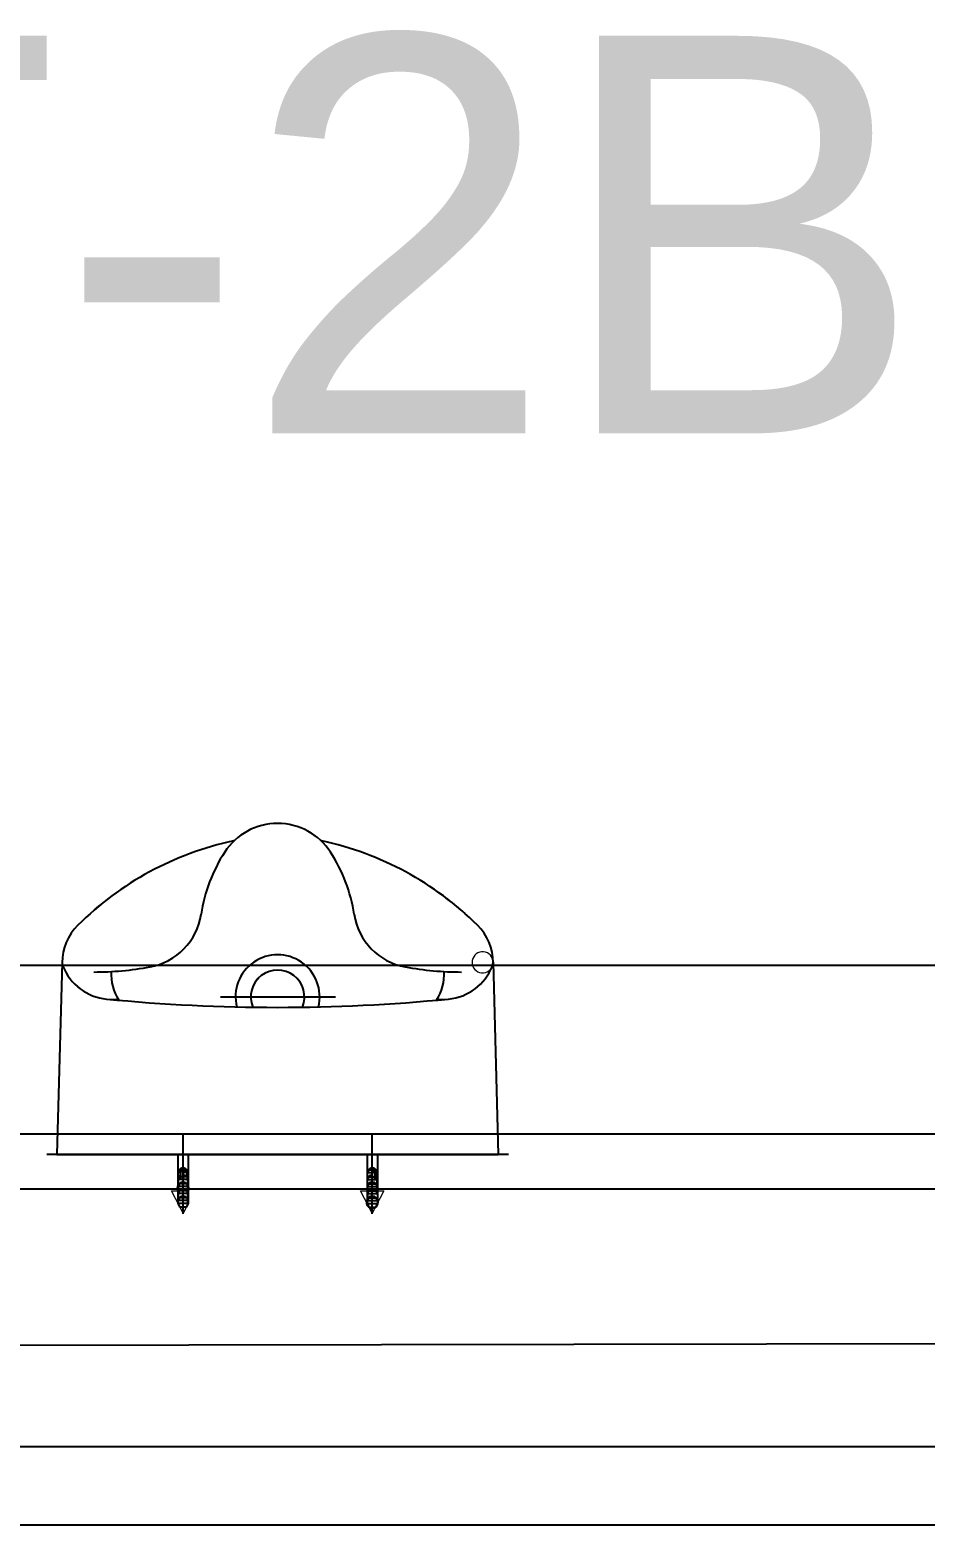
# Model space of a CAD drawing. Header units: millimetres. Extents: x 2148 to 2681, y 758 to 986.
# Drawn here: x 2531.565 to 2532.133, y 950.616 to 951.564 of the extents above; entities that cross this region are included whole.
import ezdxf

# ---------------------------------------------------------------- set-up
doc = ezdxf.new("R2010")
doc.units = ezdxf.units.MM
doc.linetypes.add('CENTER2', pattern=[28.575, 19.05, -3.175, 3.175, -3.175])
for name, color, linetype in [('0.1', 193, 'Continuous'), ('0.4', 121, 'Continuous'), ('contrucion line05', 86, 'Continuous'), ('D', 1, 'Continuous'), ('ELAYOUT', 4, 'Continuous'), ('S_GRID LINES', 252, 'Continuous'), ('TEXT', 6, 'Continuous')]:
    doc.layers.add(name, color=color, linetype=linetype)
doc.styles.add('SWISS', font='swissl.ttf')

msp = doc.modelspace()

# ---------------------------------------------------------------- linework, layer by layer
at = {"layer": '0.1'}
for p, q in [((2531.5859086, 950.9729981, 0), (2531.5826406, 950.8510831, 0)), ((2531.5859086, 950.9729981, 0), (2531.5826406, 950.8510831, 0)), ((2531.85924, 950.9729981, 0), (2531.862508, 950.8510831, 0)), ((2531.85924, 950.9729981, 0), (2531.862508, 950.8510831, 0)), ((2531.6862485, 950.9510829, 0), (2531.7591805, 950.9510829, 0)), ((2531.6862485, 950.9510829, 0), (2531.7591805, 950.9510829, 0)), ((2531.8689908, 950.8510831, 0), (2531.5761578, 950.8510831, 0)), ((2531.8689908, 950.8510831, 0), (2531.5761578, 950.8510831, 0)), ((2531.5826406, 950.8510831, 0), (2531.862508, 950.8510831, 0)), ((2531.5826406, 950.8510831, 0), (2531.862508, 950.8510831, 0))]:
    msp.add_line(p, q, dxfattribs=at)
for centre, radius, start, end in [((2531.7225743, 951.0210827, 0), 0.0399999, 32.9579081, 147.0420919), ((2531.7225743, 951.0210827, 0), 0.0399999, 32.9579081, 147.0420919), ((2531.7365977, 950.8544489, 0), 0.1999995, 102.1429334, 134.7601461), ((2531.7365977, 950.8544489, 0), 0.1999995, 102.1429334, 134.7601461), ((2531.7729184, 950.9884414, 0), 0.0999997, 147.0420919, 171.3901036), ((2531.7729184, 950.9884414, 0), 0.0999997, 147.0420919, 171.3901036), ((2531.7225743, 950.9196238, 0), 0.133333, 101.9264656, 102.1429334), ((2531.7225743, 950.9196238, 0), 0.133333, 101.9264656, 102.1429334), ((2531.7225743, 950.9196238, 0), 0.133333, 77.8570666, 78.0735344), ((2531.7225743, 950.9196238, 0), 0.133333, 77.8570666, 78.0735344), ((2531.7085509, 950.8544489, 0), 0.1999995, 45.2398539, 77.8570666), ((2531.7085509, 950.8544489, 0), 0.1999995, 45.2398539, 77.8570666), ((2531.6722302, 950.9884414, 0), 0.0999997, 8.6098964, 32.9579081), ((2531.6722302, 950.9884414, 0), 0.0999997, 8.6098964, 32.9579081), ((2531.6344965, 951.0094002, 0), 0.0399999, 280.292817, 351.3901036), ((2531.6344965, 951.0094002, 0), 0.0399999, 280.292817, 351.3901036), ((2531.8106521, 951.0094002, 0), 0.0399999, 188.6098964, 259.707183), ((2531.8106521, 951.0094002, 0), 0.0399999, 188.6098964, 259.707183), ((2531.6192412, 950.9727921, 0), 0.0333332, 134.7601461, 180), ((2531.6192412, 950.9727921, 0), 0.0333332, 134.7601461, 180), ((2531.8259074, 950.9727921, 0), 0.0333332, 0, 45.2398539), ((2531.8259074, 950.9727921, 0), 0.0333332, 0, 45.2398539), ((2531.7225743, 950.9510829, 0), 0.0266666, 346.1859408, 193.8140592), ((2531.7225743, 950.9510829, 0), 0.0266666, 346.1859408, 193.8140592), ((2531.5925752, 950.9729569, 0), 0.0066666, 179.6458022, 201.7947487), ((2531.5925752, 950.9729569, 0), 0.0066666, 179.6458022, 201.7947487), ((2531.6173356, 950.9828578, 0), 0.0333332, 201.7947487, 264.4420804), ((2531.6173356, 950.9828578, 0), 0.0333332, 201.7947487, 264.4420804), ((2531.6059079, 951.166825, 0), 0.1999995, 270, 280.292817), ((2531.6059079, 951.166825, 0), 0.1999995, 270, 280.292817), ((2531.6469675, 950.965355, 0), 0.0299999, 176.5994621, 213.1383205), ((2531.6469675, 950.965355, 0), 0.0299999, 176.5994621, 213.1383205), ((2531.7225743, 950.9510829, 0), 0.017, 337.3130539, 202.6869461), ((2531.7225743, 950.9510829, 0), 0.017, 337.3130539, 202.6869461), ((2531.8392407, 951.166825, 0), 0.1999995, 259.707183, 270), ((2531.8392407, 951.166825, 0), 0.1999995, 259.707183, 270), ((2531.7981811, 950.965355, 0), 0.0299999, 326.8616795, 3.4005379), ((2531.7981811, 950.965355, 0), 0.0299999, 326.8616795, 3.4005379), ((2531.827813, 950.9828578, 0), 0.0333332, 275.5579196, 338.2052513), ((2531.827813, 950.9828578, 0), 0.0333332, 275.5579196, 338.2052513), ((2531.8525735, 950.9729569, 0), 0.0066666, 338.2052513, 0.3541978), ((2531.8525735, 950.9729569, 0), 0.0066666, 338.2052513, 0.3541978), ((2531.7225743, 952.0643431, 0), 1.1199269, 264.4420804, 275.5579196), ((2531.7225743, 952.0643431, 0), 1.1199269, 264.4420804, 275.5579196)]:
    msp.add_arc(centre, radius, start, end, dxfattribs=at)
at = {"layer": '0.4', "color": 193, "lineweight": 0, "ltscale": 0.5}
for p, q in [((2531.5826406, 950.8510831, 0), (2531.5859086, 950.9729981, 0)), ((2531.5826406, 950.8510831, 0), (2531.5859086, 950.9729981, 0)), ((2531.85924, 950.9729981, 0), (2531.862508, 950.8510831, 0)), ((2531.85924, 950.9729981, 0), (2531.862508, 950.8510831, 0)), ((2531.7395743, 950.9510829, 0), (2531.7055744, 950.9510829, 0)), ((2531.7395743, 950.9510829, 0), (2531.7055744, 950.9510829, 0)), ((2531.6593337, 950.8510831, 0), (2531.5826406, 950.8510831, 0)), ((2531.6593337, 950.8510831, 0), (2531.5826406, 950.8510831, 0)), ((2531.7793334, 950.8510831, 0), (2531.6625745, 950.8510831, 0)), ((2531.7793334, 950.8510831, 0), (2531.6625745, 950.8510831, 0)), ((2531.862508, 950.8510831, 0), (2531.7793334, 950.8510831, 0)), ((2531.862508, 950.8510831, 0), (2531.7793334, 950.8510831, 0))]:
    msp.add_line(p, q, dxfattribs=at)
at = {"layer": '0.4', "color": 86, "lineweight": 0, "ltscale": 0.5}
for p, q in [((2531.6593337, 950.8317706, 0), (2531.6593337, 950.8510831, 0)), ((2531.6593337, 950.8317706, 0), (2531.6593337, 950.8510831, 0)), ((2531.6625745, 950.8510831, 0), (2531.6625745, 950.8334906, 0)), ((2531.6625745, 950.8510831, 0), (2531.6625745, 950.8334906, 0)), ((2531.7793334, 950.8510831, 0), (2531.7793334, 950.8412683, 0)), ((2531.7793334, 950.8228817, 0), (2531.7793334, 950.8510831, 0)), ((2531.7793334, 950.8510831, 0), (2531.7793334, 950.8412683, 0)), ((2531.7793334, 950.8228817, 0), (2531.7793334, 950.8510831, 0)), ((2531.6625745, 950.8423794, 0), (2531.6625745, 950.8412683, 0)), ((2531.6625745, 950.8423794, 0), (2531.6625745, 950.8412683, 0)), ((2531.7841482, 950.841989, 0), (2531.7841482, 950.8412683, 0)), ((2531.7841482, 950.841989, 0), (2531.7841482, 950.8412683, 0)), ((2531.659843, 950.8323795, 0), (2531.659843, 950.8412683, 0)), ((2531.659843, 950.8412683, 0), (2531.6653059, 950.8412683, 0)), ((2531.659843, 950.8323795, 0), (2531.659843, 950.8412683, 0)), ((2531.659843, 950.8412683, 0), (2531.6653059, 950.8412683, 0)), ((2531.659843, 950.8218239, 0), (2531.659843, 950.8323795, 0)), ((2531.6600745, 950.8323795, 0), (2531.659843, 950.8323795, 0)), ((2531.659843, 950.8323795, 0), (2531.659843, 950.8307128, 0)), ((2531.659843, 950.8218239, 0), (2531.659843, 950.8323795, 0)), ((2531.6600745, 950.8323795, 0), (2531.659843, 950.8323795, 0)), ((2531.659843, 950.8323795, 0), (2531.659843, 950.8307128, 0)), ((2531.6600745, 950.8307128, 0), (2531.6600745, 950.8323795, 0)), ((2531.6600745, 950.8307128, 0), (2531.6600745, 950.8323795, 0)), ((2531.6625745, 950.8412683, 0), (2531.6650745, 950.8412683, 0)), ((2531.6625745, 950.8412683, 0), (2531.6650745, 950.8412683, 0)), ((2531.6653059, 950.8405295, 0), (2531.6625745, 950.8405295, 0)), ((2531.6625745, 950.8405295, 0), (2531.6625745, 950.8351572, 0)), ((2531.6653059, 950.8405295, 0), (2531.6625745, 950.8405295, 0)), ((2531.6625745, 950.8405295, 0), (2531.6625745, 950.8351572, 0)), ((2531.6650745, 950.8396017, 0), (2531.6625745, 950.8396017, 0)), ((2531.6625745, 950.8396017, 0), (2531.6625745, 950.837935, 0)), ((2531.6650745, 950.8396017, 0), (2531.6625745, 950.8396017, 0)), ((2531.6625745, 950.8396017, 0), (2531.6625745, 950.837935, 0)), ((2531.6625745, 950.837935, 0), (2531.6625745, 950.8368239, 0)), ((2531.6625745, 950.837935, 0), (2531.6625745, 950.8368239, 0)), ((2531.6625745, 950.8368239, 0), (2531.6653059, 950.8368239, 0)), ((2531.6625745, 950.8368239, 0), (2531.6653059, 950.8368239, 0)), ((2531.6625745, 950.8351572, 0), (2531.6653059, 950.8351572, 0)), ((2531.6625745, 950.8351572, 0), (2531.6653059, 950.8351572, 0)), ((2531.6650745, 950.8370323, 0), (2531.6650745, 950.8396017, 0)), ((2531.6650745, 950.8370323, 0), (2531.6650745, 950.8396017, 0)), ((2531.6653059, 950.8412683, 0), (2531.6653059, 950.8218239, 0)), ((2531.6653059, 950.8412683, 0), (2531.6653059, 950.8218239, 0)), ((2531.6653059, 950.8351572, 0), (2531.6653059, 950.8405295, 0)), ((2531.6653059, 950.8351572, 0), (2531.6653059, 950.8405295, 0)), ((2531.6658904, 950.8396017, 0), (2531.6658152, 950.8396017, 0)), ((2531.6658152, 950.8396017, 0), (2531.6658152, 950.8380941, 0)), ((2531.6658904, 950.8396017, 0), (2531.6658152, 950.8396017, 0)), ((2531.6658152, 950.8396017, 0), (2531.6658152, 950.8380941, 0)), ((2531.7793334, 950.8412683, 0), (2531.7800742, 950.8412683, 0)), ((2531.7793334, 950.8412683, 0), (2531.7800742, 950.8412683, 0)), ((2531.7798427, 950.827935, 0), (2531.7798427, 950.8368239, 0)), ((2531.7798427, 950.8368239, 0), (2531.7825742, 950.8368239, 0)), ((2531.7798427, 950.827935, 0), (2531.7798427, 950.8368239, 0)), ((2531.7798427, 950.8368239, 0), (2531.7825742, 950.8368239, 0)), ((2531.7800742, 950.8412683, 0), (2531.7800742, 950.8396017, 0)), ((2531.7800742, 950.8412683, 0), (2531.7800742, 950.8396017, 0)), ((2531.7800742, 950.8396017, 0), (2531.7853056, 950.8396017, 0)), ((2531.7800742, 950.8396017, 0), (2531.7853056, 950.8396017, 0)), ((2531.7825742, 950.8405295, 0), (2531.7850742, 950.8405295, 0)), ((2531.7841482, 950.8405295, 0), (2531.7825742, 950.8405295, 0)), ((2531.7825742, 950.8405295, 0), (2531.7825742, 950.8396017, 0)), ((2531.7825742, 950.8396017, 0), (2531.7825742, 950.8405295, 0)), ((2531.7825742, 950.8405295, 0), (2531.7850742, 950.8405295, 0)), ((2531.7841482, 950.8405295, 0), (2531.7825742, 950.8405295, 0)), ((2531.7825742, 950.8405295, 0), (2531.7825742, 950.8396017, 0)), ((2531.7825742, 950.8396017, 0), (2531.7825742, 950.8405295, 0)), ((2531.7825742, 950.8368239, 0), (2531.7825742, 950.827935, 0)), ((2531.7825742, 950.8368239, 0), (2531.7825742, 950.827935, 0)), ((2531.7841482, 950.8412683, 0), (2531.7850742, 950.8412683, 0)), ((2531.7850742, 950.8412683, 0), (2531.7841482, 950.8412683, 0)), ((2531.7841482, 950.8412683, 0), (2531.7841482, 950.8405295, 0)), ((2531.7841482, 950.8412683, 0), (2531.7850742, 950.8412683, 0)), ((2531.7850742, 950.8412683, 0), (2531.7841482, 950.8412683, 0)), ((2531.7841482, 950.8412683, 0), (2531.7841482, 950.8405295, 0)), ((2531.7850742, 950.8405295, 0), (2531.7850742, 950.8412683, 0)), ((2531.7850742, 950.8405295, 0), (2531.7850742, 950.8412683, 0)), ((2531.7853056, 950.8396017, 0), (2531.7853056, 950.8262684, 0)), ((2531.7853056, 950.8396017, 0), (2531.7853056, 950.8262684, 0)), ((2531.7853056, 950.8323795, 0), (2531.7853056, 950.8312201, 0)), ((2531.7861257, 950.8323795, 0), (2531.7853056, 950.8323795, 0)), ((2531.7853056, 950.8323795, 0), (2531.7853056, 950.8312201, 0)), ((2531.7853056, 950.8323795, 0), (2531.7853056, 950.8312201, 0)), ((2531.7861257, 950.8323795, 0), (2531.7853056, 950.8323795, 0)), ((2531.7853056, 950.8323795, 0), (2531.7853056, 950.8312201, 0)), ((2531.7858901, 950.8396017, 0), (2531.7858149, 950.8396017, 0)), ((2531.7858149, 950.8396017, 0), (2531.7858149, 950.8380941, 0)), ((2531.7858901, 950.8396017, 0), (2531.7858149, 950.8396017, 0)), ((2531.7858149, 950.8396017, 0), (2531.7858149, 950.8380941, 0)), ((2531.6625745, 950.8137499, 0), (2531.6551864, 950.827935, 0)), ((2531.6551864, 950.827935, 0), (2531.6590229, 950.827935, 0)), ((2531.6625745, 950.8137499, 0), (2531.6551864, 950.827935, 0)), ((2531.6551864, 950.827935, 0), (2531.6590229, 950.827935, 0)), ((2531.659843, 950.8307128, 0), (2531.6600745, 950.8307128, 0)), ((2531.659843, 950.8307128, 0), (2531.6600745, 950.8307128, 0)), ((2531.6653059, 950.8267757, 0), (2531.6653059, 950.8199721, 0)), ((2531.6653059, 950.8267757, 0), (2531.6653059, 950.8199721, 0)), ((2531.6653059, 950.8234906, 0), (2531.6653059, 950.8223313, 0)), ((2531.6653059, 950.8234906, 0), (2531.6653059, 950.8223313, 0)), ((2531.7825742, 950.8137499, 0), (2531.7751861, 950.827935, 0)), ((2531.7751861, 950.827935, 0), (2531.7798427, 950.827935, 0)), ((2531.7825742, 950.8137499, 0), (2531.7751861, 950.827935, 0)), ((2531.7751861, 950.827935, 0), (2531.7798427, 950.827935, 0)), ((2531.7853056, 950.8262684, 0), (2531.7798427, 950.8262684, 0)), ((2531.7798427, 950.8262684, 0), (2531.7798427, 950.8234906, 0)), ((2531.7853056, 950.8262684, 0), (2531.7798427, 950.8262684, 0)), ((2531.7798427, 950.8262684, 0), (2531.7798427, 950.8234906, 0)), ((2531.7825742, 950.827935, 0), (2531.7899623, 950.827935, 0)), ((2531.7899623, 950.827935, 0), (2531.7825742, 950.8137499, 0)), ((2531.7825742, 950.827935, 0), (2531.7899623, 950.827935, 0)), ((2531.7899623, 950.827935, 0), (2531.7825742, 950.8137499, 0)), ((2531.7853056, 950.8234906, 0), (2531.7825742, 950.8234906, 0)), ((2531.7825742, 950.8234906, 0), (2531.7825742, 950.8218239, 0)), ((2531.7853056, 950.8234906, 0), (2531.7825742, 950.8234906, 0)), ((2531.7825742, 950.8234906, 0), (2531.7825742, 950.8218239, 0)), ((2531.7853056, 950.8223313, 0), (2531.7853056, 950.8234906, 0)), ((2531.7853056, 950.8223313, 0), (2531.7853056, 950.8234906, 0)), ((2531.6653059, 950.8218239, 0), (2531.659843, 950.8218239, 0)), ((2531.6653059, 950.8218239, 0), (2531.659843, 950.8218239, 0)), ((2531.6658152, 950.8199721, 0), (2531.6625745, 950.8137499, 0)), ((2531.6658152, 950.8199721, 0), (2531.6625745, 950.8137499, 0)), ((2531.6653059, 950.8199721, 0), (2531.6658152, 950.8199721, 0)), ((2531.6653059, 950.8199721, 0), (2531.6658152, 950.8199721, 0)), ((2531.7825742, 950.8218239, 0), (2531.7846624, 950.8218239, 0)), ((2531.7825742, 950.8218239, 0), (2531.7846624, 950.8218239, 0))]:
    msp.add_line(p, q, dxfattribs=at)
at = {"layer": '0.4', "color": 193, "lineweight": 0, "ltscale": 0.5}
for centre, radius, start, end in [((2531.7225743, 951.0210827, 0), 0.0399999, 46.4614206, 133.5385794), ((2531.7225743, 951.0210827, 0), 0.0399999, 46.4614206, 133.5385794), ((2531.7365977, 950.8544489, 0), 0.1999995, 101.9984735, 134.7601461), ((2531.7365977, 950.8544489, 0), 0.1999995, 101.9984735, 134.7601461), ((2531.7085509, 950.8544489, 0), 0.1999995, 45.2398539, 78.0015265), ((2531.7085509, 950.8544489, 0), 0.1999995, 45.2398539, 78.0015265), ((2531.6192412, 950.9727921, 0), 0.0333332, 134.7601461, 179.6458022), ((2531.6192412, 950.9727921, 0), 0.0333332, 134.7601461, 179.6458022), ((2531.8259074, 950.9727921, 0), 0.0333332, 0.3541978, 45.2398539), ((2531.8259074, 950.9727921, 0), 0.0333332, 0.3541978, 45.2398539), ((2531.7225743, 950.9510829, 0), 0.0266666, 346.1859408, 193.8140592), ((2531.7225743, 950.9510829, 0), 0.0266666, 346.1859408, 193.8140592), ((2531.8525735, 950.9729569, 0), 0.0066666, 0, 338.2052513), ((2531.8525735, 950.9729569, 0), 0.0066666, 0, 338.2052513), ((2531.5925752, 950.9729569, 0), 0.0066666, 179.6458022, 201.7947487), ((2531.5925752, 950.9729569, 0), 0.0066666, 179.6458022, 201.7947487), ((2531.5925752, 950.9729569, 0), 0.0066666, 179.6458022, 201.7947487), ((2531.5925752, 950.9729569, 0), 0.0066666, 179.6458022, 201.7947487), ((2531.6173356, 950.9828578, 0), 0.0333332, 201.7947487, 276.8931763), ((2531.6173356, 950.9828578, 0), 0.0333332, 201.7947487, 264.4420804), ((2531.6173356, 950.9828578, 0), 0.0333332, 201.7947487, 276.8931763), ((2531.6173356, 950.9828578, 0), 0.0333332, 201.7947487, 264.4420804), ((2531.7225743, 950.9510829, 0), 0.017, 0, 180), ((2531.7225743, 950.9510829, 0), 0.017, 0, 180), ((2531.827813, 950.9828578, 0), 0.0333332, 263.1068237, 338.2052513), ((2531.827813, 950.9828578, 0), 0.0333332, 263.1068237, 338.2052513), ((2531.827813, 950.9828578, 0), 0.0333332, 275.5579196, 338.2052513), ((2531.827813, 950.9828578, 0), 0.0333332, 275.5579196, 338.2052513), ((2531.8525735, 950.9729569, 0), 0.0066666, 338.2052513, 0), ((2531.8525735, 950.9729569, 0), 0.0066666, 338.2052513, 0), ((2531.7225743, 952.0643431, 0), 1.1199269, 264.4420804, 275.5579196), ((2531.7225743, 952.0643431, 0), 1.1199269, 264.4420804, 275.5579196), ((2531.6469675, 950.965355, 0), 0.0299999, 211.3089606, 213.1383205), ((2531.6469675, 950.965355, 0), 0.0299999, 211.3089606, 213.1383205), ((2531.7225743, 952.0643431, 0), 1.1199269, 264.8397862, 268.6750716), ((2531.7225743, 952.0643431, 0), 1.1199269, 264.8397862, 268.6750716), ((2531.7225743, 952.0643431, 0), 1.1199269, 271.3249284, 275.1602138), ((2531.7225743, 952.0643431, 0), 1.1199269, 271.3249284, 275.1602138), ((2531.7981811, 950.965355, 0), 0.0299999, 326.8616795, 328.6910394), ((2531.7981811, 950.965355, 0), 0.0299999, 326.8616795, 328.6910394)]:
    msp.add_arc(centre, radius, start, end, dxfattribs=at)
at = {"layer": '0.4', "color": 86, "lineweight": 0, "ltscale": 0.5}
for centre, radius, start, end in [((2531.6625745, 950.8390114, 0), 0.003368, 42.0750221, 90), ((2531.6625745, 950.8390114, 0), 0.003368, 42.0750221, 90), ((2531.7825742, 950.8390114, 0), 0.003368, 42.0750221, 62.1373275), ((2531.7825742, 950.8390114, 0), 0.003368, 42.0750221, 62.1373275), ((2531.6625745, 950.834022, 0), 0.003913, 50.2904735, 90), ((2531.6625745, 950.834022, 0), 0.003913, 45.7290162, 90), ((2531.6625745, 950.834022, 0), 0.003913, 50.2904735, 90), ((2531.6625745, 950.834022, 0), 0.003913, 45.7290162, 90), ((2531.6625745, 950.8295776, 0), 0.003913, 314.2709838, 90), ((2531.6625745, 950.8295776, 0), 0.003913, 314.2709838, 90), ((2531.6625745, 950.8390114, 0), 0.003368, 344.1960695, 10.0936569), ((2531.6625745, 950.8390114, 0), 0.003368, 344.1960695, 10.0936569), ((2531.7825742, 950.8295776, 0), 0.003913, 34.6044254, 45.7290162), ((2531.7825742, 950.834022, 0), 0.003913, 314.2709838, 335.1800397), ((2531.7825742, 950.8295776, 0), 0.003913, 34.6044254, 45.7290162), ((2531.7825742, 950.834022, 0), 0.003913, 314.2709838, 335.1800397), ((2531.7825742, 950.8390114, 0), 0.003368, 344.1960695, 10.0936569), ((2531.7825742, 950.8390114, 0), 0.003368, 344.1960695, 10.0936569), ((2531.6625745, 950.8295776, 0), 0.003913, 145.9140896, 204.8199603), ((2531.6625745, 950.8295776, 0), 0.003913, 145.9140896, 204.8199603), ((2531.6625745, 950.8206887, 0), 0.003913, 34.6044254, 45.7290162), ((2531.6625745, 950.8206887, 0), 0.003913, 34.6044254, 45.7290162), ((2531.6625745, 950.8251332, 0), 0.003913, 314.2709838, 325.3955746), ((2531.6625745, 950.8251332, 0), 0.003913, 314.2709838, 325.3955746), ((2531.7825742, 950.8206887, 0), 0.003913, 145.9140896, 134.2709838), ((2531.7825742, 950.8206887, 0), 0.003913, 145.9140896, 134.2709838), ((2531.7825742, 950.834022, 0), 0.003913, 314.2709838, 325.3955746), ((2531.7825742, 950.834022, 0), 0.003913, 314.2709838, 325.3955746), ((2531.7825742, 950.8251332, 0), 0.003913, 302.2531169, 314.2709838), ((2531.7825742, 950.8251332, 0), 0.003913, 302.2531169, 314.2709838)]:
    msp.add_arc(centre, radius, start, end, dxfattribs=at)
at = {"layer": 'contrucion line05', "ltscale": 0.5}
for p, q in [((2531.6625745, 950.8365206, 0), (2531.6625745, 950.8646676, 0)), ((2531.6625745, 950.813368, 0), (2531.6625745, 950.8646676, 0)), ((2531.6625745, 950.813368, 0), (2531.6625745, 950.8646676, 0)), ((2531.6625745, 950.8365206, 0), (2531.6625745, 950.8646676, 0)), ((2531.6625745, 950.813368, 0), (2531.6625745, 950.8646676, 0)), ((2531.6625745, 950.813368, 0), (2531.6625745, 950.8646676, 0)), ((2531.7825742, 950.813368, 0), (2531.7825742, 950.8646676, 0)), ((2531.7825742, 950.813368, 0), (2531.7825742, 950.8646676, 0)), ((2531.7825742, 950.813368, 0), (2531.7825742, 950.8646676, 0)), ((2531.7825742, 950.813368, 0), (2531.7825742, 950.8646676, 0)), ((2531.6593337, 950.8510831, 0), (2531.6593337, 950.8199721, 0)), ((2531.6593337, 950.8510831, 0), (2531.6593337, 950.8199721, 0)), ((2531.6658152, 950.8510831, 0), (2531.6658152, 950.8199721, 0)), ((2531.6658152, 950.8510831, 0), (2531.6658152, 950.8199721, 0)), ((2531.7793334, 950.8510831, 0), (2531.7793334, 950.8199721, 0)), ((2531.7793334, 950.8510831, 0), (2531.7793334, 950.8199721, 0)), ((2531.7858149, 950.8510831, 0), (2531.7858149, 950.8199721, 0)), ((2531.7858149, 950.8510831, 0), (2531.7858149, 950.8199721, 0)), ((2531.659843, 950.8368239, 0), (2531.659843, 950.8351572, 0)), ((2531.6653059, 950.8368239, 0), (2531.659843, 950.8368239, 0)), ((2531.659843, 950.8368239, 0), (2531.659843, 950.8351572, 0)), ((2531.6653059, 950.8368239, 0), (2531.659843, 950.8368239, 0)), ((2531.6653059, 950.8351572, 0), (2531.659843, 950.8351572, 0)), ((2531.6653059, 950.8351572, 0), (2531.659843, 950.8351572, 0)), ((2531.6653059, 950.8323795, 0), (2531.659843, 950.8323795, 0)), ((2531.659843, 950.8323795, 0), (2531.659843, 950.8307128, 0)), ((2531.6653059, 950.8323795, 0), (2531.659843, 950.8323795, 0)), ((2531.659843, 950.8323795, 0), (2531.659843, 950.8307128, 0)), ((2531.6600745, 950.8412683, 0), (2531.6600745, 950.8396017, 0)), ((2531.6625745, 950.8412683, 0), (2531.6600745, 950.8412683, 0)), ((2531.6600745, 950.8412683, 0), (2531.6600745, 950.8396017, 0)), ((2531.6625745, 950.8412683, 0), (2531.6600745, 950.8412683, 0)), ((2531.6610004, 950.8396017, 0), (2531.6600745, 950.8396017, 0)), ((2531.6610004, 950.8396017, 0), (2531.6600745, 950.8396017, 0)), ((2531.6610004, 950.8405295, 0), (2531.6610004, 950.8351572, 0)), ((2531.6610004, 950.8405295, 0), (2531.6625745, 950.8405295, 0)), ((2531.6610004, 950.8405295, 0), (2531.6610004, 950.8351572, 0)), ((2531.6610004, 950.8405295, 0), (2531.6625745, 950.8405295, 0)), ((2531.6650745, 950.8412683, 0), (2531.6625745, 950.8412683, 0)), ((2531.6650745, 950.8412683, 0), (2531.6625745, 950.8412683, 0)), ((2531.6625745, 950.8405295, 0), (2531.6625745, 950.8351572, 0)), ((2531.6625745, 950.8405295, 0), (2531.6625745, 950.8351572, 0)), ((2531.6625745, 950.8405295, 0), (2531.6625745, 950.8351572, 0)), ((2531.6625745, 950.8405295, 0), (2531.6625745, 950.8351572, 0)), ((2531.6650745, 950.8396017, 0), (2531.6625745, 950.8396017, 0)), ((2531.6650745, 950.8396017, 0), (2531.6625745, 950.8396017, 0)), ((2531.6650745, 950.8412683, 0), (2531.6650745, 950.8396017, 0)), ((2531.6650745, 950.8412683, 0), (2531.6650745, 950.8396017, 0)), ((2531.6653059, 950.8368239, 0), (2531.6653059, 950.8351572, 0)), ((2531.6653059, 950.8368239, 0), (2531.6653059, 950.8351572, 0)), ((2531.6653059, 950.8323795, 0), (2531.6653059, 950.8307128, 0)), ((2531.6653059, 950.8323795, 0), (2531.6653059, 950.8307128, 0)), ((2531.7798427, 950.8368239, 0), (2531.7853056, 950.8368239, 0)), ((2531.7798427, 950.8368239, 0), (2531.7798427, 950.8351572, 0)), ((2531.7798427, 950.8368239, 0), (2531.7853056, 950.8368239, 0)), ((2531.7798427, 950.8368239, 0), (2531.7798427, 950.8351572, 0)), ((2531.7798427, 950.8351572, 0), (2531.7853056, 950.8351572, 0)), ((2531.7798427, 950.8351572, 0), (2531.7853056, 950.8351572, 0)), ((2531.7798427, 950.8323795, 0), (2531.7798427, 950.8307128, 0)), ((2531.7798427, 950.8323795, 0), (2531.7853056, 950.8323795, 0)), ((2531.7798427, 950.8323795, 0), (2531.7798427, 950.8307128, 0)), ((2531.7798427, 950.8323795, 0), (2531.7853056, 950.8323795, 0)), ((2531.7800742, 950.8412683, 0), (2531.7825742, 950.8412683, 0)), ((2531.7800742, 950.8412683, 0), (2531.7800742, 950.8396017, 0)), ((2531.7800742, 950.8412683, 0), (2531.7825742, 950.8412683, 0)), ((2531.7800742, 950.8412683, 0), (2531.7800742, 950.8396017, 0)), ((2531.7800742, 950.8396017, 0), (2531.7825742, 950.8396017, 0)), ((2531.7800742, 950.8396017, 0), (2531.7825742, 950.8396017, 0)), ((2531.7825742, 950.8412683, 0), (2531.7850742, 950.8412683, 0)), ((2531.7825742, 950.8412683, 0), (2531.7850742, 950.8412683, 0)), ((2531.7841482, 950.8405295, 0), (2531.7825742, 950.8405295, 0)), ((2531.7825742, 950.8405295, 0), (2531.7825742, 950.8351572, 0)), ((2531.7825742, 950.8405295, 0), (2531.7825742, 950.8351572, 0)), ((2531.7841482, 950.8405295, 0), (2531.7825742, 950.8405295, 0)), ((2531.7825742, 950.8405295, 0), (2531.7825742, 950.8351572, 0)), ((2531.7825742, 950.8405295, 0), (2531.7825742, 950.8351572, 0)), ((2531.7841482, 950.8405295, 0), (2531.7841482, 950.8351572, 0)), ((2531.7841482, 950.8405295, 0), (2531.7841482, 950.8351572, 0)), ((2531.7841482, 950.8396017, 0), (2531.7850742, 950.8396017, 0)), ((2531.7841482, 950.8396017, 0), (2531.7850742, 950.8396017, 0)), ((2531.7850742, 950.8412683, 0), (2531.7850742, 950.8396017, 0)), ((2531.7850742, 950.8412683, 0), (2531.7850742, 950.8396017, 0)), ((2531.7853056, 950.8368239, 0), (2531.7853056, 950.8351572, 0)), ((2531.7853056, 950.8368239, 0), (2531.7853056, 950.8351572, 0)), ((2531.7853056, 950.8323795, 0), (2531.7853056, 950.8307128, 0)), ((2531.7853056, 950.8323795, 0), (2531.7853056, 950.8307128, 0)), ((2531.6653059, 950.8307128, 0), (2531.659843, 950.8307128, 0)), ((2531.6653059, 950.8307128, 0), (2531.659843, 950.8307128, 0)), ((2531.6653059, 950.827935, 0), (2531.659843, 950.827935, 0)), ((2531.659843, 950.827935, 0), (2531.659843, 950.8262684, 0)), ((2531.6653059, 950.827935, 0), (2531.659843, 950.827935, 0)), ((2531.659843, 950.827935, 0), (2531.659843, 950.8262684, 0)), ((2531.6653059, 950.8262684, 0), (2531.659843, 950.8262684, 0)), ((2531.6653059, 950.8262684, 0), (2531.659843, 950.8262684, 0)), ((2531.6653059, 950.8234906, 0), (2531.659843, 950.8234906, 0)), ((2531.659843, 950.8234906, 0), (2531.659843, 950.8218239, 0)), ((2531.6653059, 950.8234906, 0), (2531.659843, 950.8234906, 0)), ((2531.659843, 950.8234906, 0), (2531.659843, 950.8218239, 0)), ((2531.6653059, 950.827935, 0), (2531.6653059, 950.8262684, 0)), ((2531.6653059, 950.827935, 0), (2531.6653059, 950.8262684, 0)), ((2531.6653059, 950.8234906, 0), (2531.6653059, 950.8218239, 0)), ((2531.6653059, 950.8234906, 0), (2531.6653059, 950.8218239, 0)), ((2531.7798427, 950.8307128, 0), (2531.7853056, 950.8307128, 0)), ((2531.7798427, 950.8307128, 0), (2531.7853056, 950.8307128, 0)), ((2531.7798427, 950.827935, 0), (2531.7798427, 950.8262684, 0)), ((2531.7798427, 950.827935, 0), (2531.7853056, 950.827935, 0)), ((2531.7798427, 950.827935, 0), (2531.7798427, 950.8262684, 0)), ((2531.7798427, 950.827935, 0), (2531.7853056, 950.827935, 0)), ((2531.7798427, 950.8262684, 0), (2531.7853056, 950.8262684, 0)), ((2531.7798427, 950.8262684, 0), (2531.7853056, 950.8262684, 0)), ((2531.7798427, 950.8234906, 0), (2531.7798427, 950.8218239, 0)), ((2531.7798427, 950.8234906, 0), (2531.7853056, 950.8234906, 0)), ((2531.7798427, 950.8234906, 0), (2531.7798427, 950.8218239, 0)), ((2531.7798427, 950.8234906, 0), (2531.7853056, 950.8234906, 0)), ((2531.7853056, 950.827935, 0), (2531.7853056, 950.8262684, 0)), ((2531.7853056, 950.827935, 0), (2531.7853056, 950.8262684, 0)), ((2531.7853056, 950.8234906, 0), (2531.7853056, 950.8218239, 0)), ((2531.7853056, 950.8234906, 0), (2531.7853056, 950.8218239, 0)), ((2531.6658152, 950.8199721, 0), (2531.6593337, 950.8199721, 0)), ((2531.6593337, 950.8199721, 0), (2531.6604911, 950.8177499, 0)), ((2531.6658152, 950.8199721, 0), (2531.6593337, 950.8199721, 0)), ((2531.6593337, 950.8199721, 0), (2531.6604911, 950.8177499, 0)), ((2531.6653059, 950.8218239, 0), (2531.659843, 950.8218239, 0)), ((2531.6653059, 950.8218239, 0), (2531.659843, 950.8218239, 0)), ((2531.6646578, 950.8177499, 0), (2531.6604911, 950.8177499, 0)), ((2531.6646578, 950.8177499, 0), (2531.6604911, 950.8177499, 0)), ((2531.6658152, 950.8199721, 0), (2531.6646578, 950.8177499, 0)), ((2531.6658152, 950.8199721, 0), (2531.6646578, 950.8177499, 0)), ((2531.7793334, 950.8199721, 0), (2531.7804908, 950.8177499, 0)), ((2531.7793334, 950.8199721, 0), (2531.7858149, 950.8199721, 0)), ((2531.7793334, 950.8199721, 0), (2531.7804908, 950.8177499, 0)), ((2531.7793334, 950.8199721, 0), (2531.7858149, 950.8199721, 0)), ((2531.7798427, 950.8218239, 0), (2531.7853056, 950.8218239, 0)), ((2531.7798427, 950.8218239, 0), (2531.7853056, 950.8218239, 0)), ((2531.7804908, 950.8177499, 0), (2531.7846575, 950.8177499, 0)), ((2531.7804908, 950.8177499, 0), (2531.7846575, 950.8177499, 0)), ((2531.7858149, 950.8199721, 0), (2531.7846575, 950.8177499, 0)), ((2531.7858149, 950.8199721, 0), (2531.7846575, 950.8177499, 0))]:
    msp.add_line(p, q, dxfattribs=at)
for centre, radius, start, end in [((2531.6625745, 950.8390114, 0), 0.003368, 90, 137.9249779), ((2531.6625745, 950.8390114, 0), 0.003368, 90, 137.9249779), ((2531.6625745, 950.8390114, 0), 0.003368, 42.0750221, 90), ((2531.6625745, 950.8390114, 0), 0.003368, 42.0750221, 90), ((2531.7825742, 950.8390114, 0), 0.003368, 90, 137.9249779), ((2531.7825742, 950.8390114, 0), 0.003368, 90, 137.9249779), ((2531.7825742, 950.8390114, 0), 0.003368, 42.0750221, 90), ((2531.7825742, 950.8390114, 0), 0.003368, 42.0750221, 90), ((2531.6625745, 950.834022, 0), 0.003913, 113.7200192, 134.2709838), ((2531.6625745, 950.834022, 0), 0.003913, 113.7200192, 134.2709838), ((2531.6625745, 950.8295776, 0), 0.003913, 45.7290162, 134.2709838), ((2531.6625745, 950.8295776, 0), 0.003913, 45.7290162, 134.2709838), ((2531.6625745, 950.834022, 0), 0.003913, 45.7290162, 90), ((2531.6625745, 950.834022, 0), 0.003913, 45.7290162, 90), ((2531.7825742, 950.834022, 0), 0.003913, 90, 134.2709838), ((2531.7825742, 950.834022, 0), 0.003913, 90, 134.2709838), ((2531.7825742, 950.8295776, 0), 0.003913, 45.7290162, 134.2709838), ((2531.7825742, 950.8295776, 0), 0.003913, 45.7290162, 134.2709838), ((2531.7825742, 950.834022, 0), 0.003913, 45.7290162, 66.2799808), ((2531.7825742, 950.834022, 0), 0.003913, 45.7290162, 66.2799808), ((2531.6625745, 950.8251332, 0), 0.003913, 45.7290162, 134.2709838), ((2531.6625745, 950.8251332, 0), 0.003913, 45.7290162, 134.2709838), ((2531.6625745, 950.8206887, 0), 0.003913, 45.7290162, 134.2709838), ((2531.6625745, 950.8206887, 0), 0.003913, 45.7290162, 134.2709838), ((2531.7825742, 950.8251332, 0), 0.003913, 45.7290162, 134.2709838), ((2531.7825742, 950.8251332, 0), 0.003913, 45.7290162, 134.2709838), ((2531.7825742, 950.8206887, 0), 0.003913, 45.7290162, 134.2709838), ((2531.7825742, 950.8206887, 0), 0.003913, 45.7290162, 134.2709838)]:
    msp.add_arc(centre, radius, start, end, dxfattribs=at)
at = {"layer": 'D', "ltscale": 0.5}
for p, q in [((2529.647329, 950.8642082), (2534.388657, 950.8642082)), ((2534.806589, 950.6652188, 0), (2529.5081934, 950.6659939, 0)), ((2534.7854107, 950.6159939, 0), (2529.5081934, 950.6159939, 0))]:
    msp.add_line(p, q, dxfattribs=at)
at = {"layer": 'ELAYOUT', "ltscale": 10}
for p, q in [((2529.8089329, 950.8293112, 0), (2533.007787, 950.8293112, 0)), ((2529.5028179, 950.7271067), (2534.3339329, 950.7343609, 0))]:
    msp.add_line(p, q, dxfattribs=at)
at = {"layer": 'S_GRID LINES', "linetype": 'CENTER2', "ltscale": 0.2}
msp.add_line((2556.8178189, 950.9709359, 0), (2529.138657, 950.9709359, 0), dxfattribs=at)

# ---------------------------------------------------------------- texts
at = {"layer": 'TEXT', "style": 'SWISS', "text_generation_flag": 6}
msp.add_text('MT-2B', height=0.2521511, rotation=180, dxfattribs=at).set_placement((2531.0757052, 951.3085077, 0))

doc.saveas('drawing.dxf')
